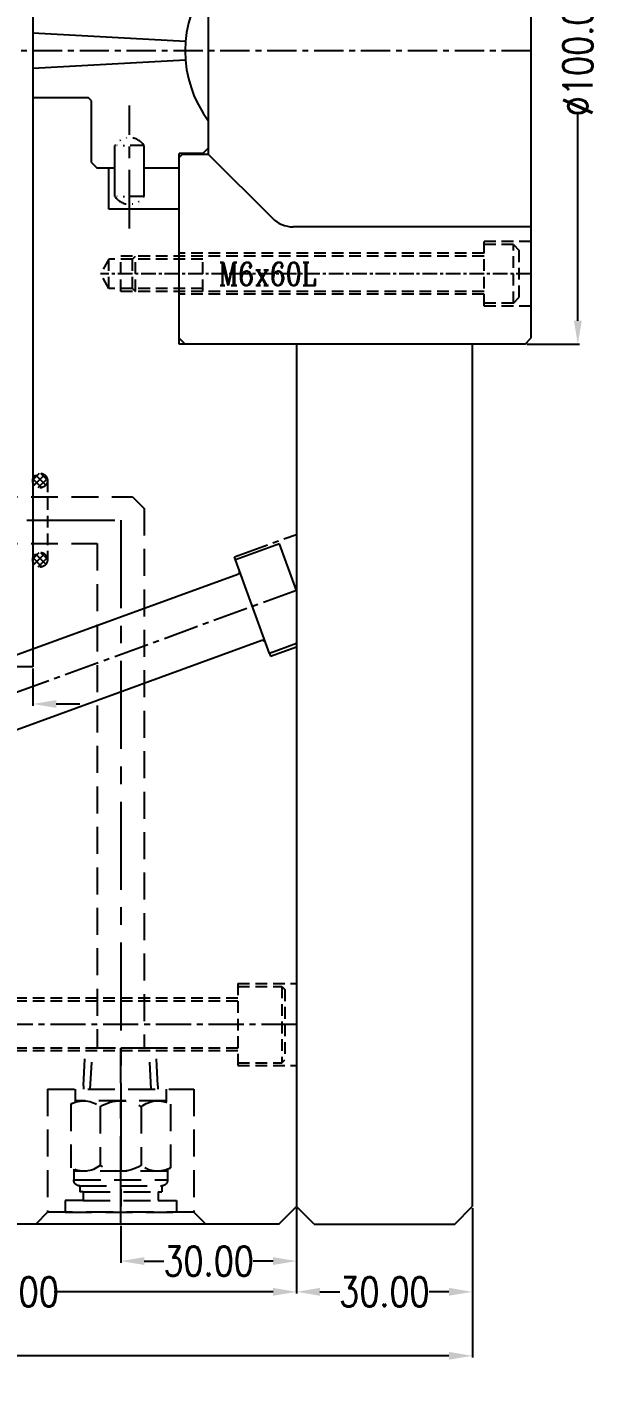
# Model space of a CAD drawing. Header units: millimetres. Extents: x 29875 to 31218, y -21313 to -20364.
# Drawn here: x 30221.7 to 30319, y -20843 to -20613.2 of the extents above; entities that cross this region are included whole.
import ezdxf

# ---------------------------------------------------------------- set-up
doc = ezdxf.new("R2010")
doc.units = ezdxf.units.MM
doc.header["$LTSCALE"] = 8
for name, pattern in [('CENTER', [2, 1.25, -0.25, 0.25, -0.25]), ('CENTER2', [1.125, 0.75, -0.125, 0.125, -0.125]), ('HIDDEN', [0.375, 0.25, -0.125]), ('PHANTOM2', [0.69, 0.3, -0.13, 0, -0.13, 0, -0.13])]:
    doc.linetypes.add(name, pattern=pattern)
doc.layers.get('DEFPOINTS').update_dxf_attribs({"color": 6})
for name, color, linetype in [('Cav-cor', 30, 'Continuous'), ('CL', 1, 'Continuous'), ('PIN', 5, 'Continuous'), ('Ru', 8, 'Continuous'), ('SCREW', 52, 'HIDDEN'), ('WT', 4, 'Continuous')]:
    doc.layers.add(name, color=color, linetype=linetype)
doc.layers.add('dim', color=3, linetype='Continuous', lineweight=15)
doc.styles.add('ROMANC', font='RomanC.ttf', dxfattribs={"width": 0.8, "height": 7})
doc.styles.get("Standard").update_dxf_attribs({"font": 'txt.shx', "width": 0.8, "bigfont": 'chineset.shx'})
doc.dimstyles.new('ISO-25', dxfattribs={"dimtxt": 5, "dimasz": 4, "dimexe": 0.3, "dimexo": 0.3, "dimtad": 0, "dimzin": 1, "dimdsep": 46, "dimtxsty": 'Standard', "dimcen": 0, "dimclrd": 3, "dimclre": 3, "dimclrt": 3, "dimazin": 0, "dimtfac": 1, "dimtofl": 0, "dimtmove": 0, "dimatfit": 0, "dimfxl": 0, "dimarcsym": 0})

# ---------------------------------------------------------------- blocks, each defined once
blk = doc.blocks.new('*D26977')
at = {"layer": 'DEFPOINTS', "color": 0}
for p in [(30306.71, -20567.24), (30306.71, -20667.24), (30315.71, -20667.24)]:
    blk.add_point(p, dxfattribs=at)
at = {"layer": 'dim', "color": 3, "lineweight": -2}
for p, q in [((30307.01, -20567.24), (30316.01, -20567.24)), ((30315.71, -20571.24), (30315.71, -20606.61)), ((30315.71, -20663.24), (30315.71, -20627.86)), ((30307.01, -20667.24), (30316.01, -20667.24))]:
    blk.add_line(p, q, dxfattribs=at)
at = {"layer": 'dim', "color": 3}
for points in [[(30316.38, -20571.24), (30315.04, -20571.24), (30315.71, -20567.24)], [(30315.04, -20663.24), (30316.38, -20663.24), (30315.71, -20667.24)]]:
    blk.add_solid(points, dxfattribs=at)
at = {"layer": 'dim', "color": 3, "insert": (30315.71, -20617.24), "char_height": 5, "attachment_point": 5, "rotation": 90}
blk.add_mtext('%%c100.00', dxfattribs=at)
blk = doc.blocks.new('*D26981')
at = {"layer": 'DEFPOINTS', "color": 0}
for p in [(30167.71, -20814.24), (30267.71, -20814.24), (30267.71, -20828.8)]:
    blk.add_point(p, dxfattribs=at)
at = {"layer": 'dim', "color": 3, "lineweight": -2}
for p, q in [((30167.71, -20814.54), (30167.71, -20829.1)), ((30267.71, -20814.54), (30267.71, -20829.1)), ((30171.71, -20828.8), (30209.08, -20828.8)), ((30263.71, -20828.8), (30226.33, -20828.8))]:
    blk.add_line(p, q, dxfattribs=at)
at = {"layer": 'dim', "color": 3}
for points in [[(30171.71, -20828.13), (30171.71, -20829.47), (30167.71, -20828.8)], [(30263.71, -20829.47), (30263.71, -20828.13), (30267.71, -20828.8)]]:
    blk.add_solid(points, dxfattribs=at)
at = {"layer": 'dim', "color": 3, "insert": (30217.71, -20828.8), "char_height": 5, "attachment_point": 5}
blk.add_mtext('100.00', dxfattribs=at)
blk = doc.blocks.new('*D26985')
at = {"layer": 'DEFPOINTS', "color": 0}
for p in [(29926.71, -20814.24), (30297.71, -20814.24), (30297.71, -20839.71)]:
    blk.add_point(p, dxfattribs=at)
at = {"layer": 'dim', "color": 3, "lineweight": -2}
for p, q in [((29926.71, -20814.54), (29926.71, -20840.01)), ((30297.71, -20814.54), (30297.71, -20840.01)), ((29930.71, -20839.71), (30072.91, -20839.71)), ((30293.71, -20839.71), (30091.5, -20839.71))]:
    blk.add_line(p, q, dxfattribs=at)
at = {"layer": 'dim', "color": 3}
for points in [[(29930.71, -20839.04), (29930.71, -20840.37), (29926.71, -20839.71)], [(30293.71, -20840.37), (30293.71, -20839.04), (30297.71, -20839.71)]]:
    blk.add_solid(points, dxfattribs=at)
at = {"layer": 'dim', "color": 3, "insert": (30082.21, -20839.71), "char_height": 5, "attachment_point": 5}
blk.add_mtext('371.00', dxfattribs=at)
blk = doc.blocks.new('*D27081')
at = {"layer": 'DEFPOINTS', "color": 0}
for p in [(30116.71, -20722.24), (30222.71, -20722.24), (30161.36, -20730.54), (30191.71, -20754.24), (30132.71, -20778.08)]:
    blk.add_point(p, dxfattribs=at)
at = {"layer": 'dim', "color": 3, "lineweight": -2}
for start, end in [(182.0861, 186.1485), (195.8515, 199.9139)]:
    blk.add_arc((30270.91, -20722.24), 109.87, start, end, dxfattribs=at)
at = {"layer": 'dim', "color": 3}
for points in [[(30161.78, -20726.23), (30160.45, -20726.25), (30161.04, -20722.24)], [(30166.99, -20759.9), (30168.23, -20759.42), (30169.04, -20763.4)]]:
    blk.add_solid(points, dxfattribs=at)
at = {"layer": 'dim', "color": 3, "insert": (30163.06, -20743.2), "char_height": 5, "attachment_point": 5, "rotation": 281}
blk.add_mtext('22.00%%d', dxfattribs=at)
blk = doc.blocks.new('*D27096')
at = {"layer": 'DEFPOINTS', "color": 0}
for p in [(30267.71, -20814.24), (30297.71, -20814.24), (30267.71, -20828.8)]:
    blk.add_point(p, dxfattribs=at)
at = {"layer": 'dim', "color": 3, "lineweight": -2}
for p, q in [((30267.71, -20814.54), (30267.71, -20829.1)), ((30297.71, -20814.54), (30297.71, -20829.1)), ((30271.71, -20828.8), (30275.08, -20828.8)), ((30293.71, -20828.8), (30290.33, -20828.8))]:
    blk.add_line(p, q, dxfattribs=at)
at = {"layer": 'dim', "color": 3}
for points in [[(30271.71, -20828.13), (30271.71, -20829.47), (30267.71, -20828.8)], [(30293.71, -20829.47), (30293.71, -20828.13), (30297.71, -20828.8)]]:
    blk.add_solid(points, dxfattribs=at)
at = {"layer": 'dim', "color": 3, "insert": (30282.71, -20828.8), "char_height": 5, "attachment_point": 5}
blk.add_mtext('30.00', dxfattribs=at)
blk = doc.blocks.new('20150513.134757')
at = {"layer": 'WT', "linetype": 'HIDDEN'}
h = blk.add_hatch(dxfattribs=at)
h.set_pattern_fill('ANSI37', color=125, scale=0.25, angle=180, style=0)
h.set_pattern_definition([(135, (36119.48756, -17509.4995), (0.561266008, 0.561266008), []), (45, (36119.48756, -17509.4995), (0.561266008, -0.561266008), [])])
h.paths.add_polyline_path([(-8, 1.25, -1), (-5.5, 1.25, -1)])
h.paths.add_polyline_path([(5.5, 1.25, -1), (8, 1.25, -1)])
at = {"layer": 'WT', "color": 125, "linetype": 'HIDDEN'}
for p, q in [((-6.75, 2.5), (6.75, 2.5)), ((-6.75, 0), (6.75, 0))]:
    blk.add_line(p, q, dxfattribs=at)
for centre in [(-6.75, 1.25), (6.75, 1.25)]:
    blk.add_circle(centre, 1.25, dxfattribs=at)
blk = doc.blocks.new('*D27698')
at = {"layer": 'DEFPOINTS', "color": 0}
for p in [(30267.71, -20814.24), (30237.71, -20817.24), (30267.71, -20823.56)]:
    blk.add_point(p, dxfattribs=at)
at = {"layer": 'dim', "color": 3, "lineweight": -2}
for p, q in [((30267.71, -20814.54), (30267.71, -20823.86)), ((30237.71, -20817.54), (30237.71, -20823.86)), ((30241.71, -20823.56), (30245.08, -20823.56)), ((30263.71, -20823.56), (30260.33, -20823.56))]:
    blk.add_line(p, q, dxfattribs=at)
at = {"layer": 'dim', "color": 3}
for points in [[(30241.71, -20822.89), (30241.71, -20824.22), (30237.71, -20823.56)], [(30263.71, -20824.22), (30263.71, -20822.89), (30267.71, -20823.56)]]:
    blk.add_solid(points, dxfattribs=at)
at = {"layer": 'dim', "color": 3, "insert": (30252.71, -20823.56), "char_height": 5, "attachment_point": 5}
blk.add_mtext('30.00', dxfattribs=at)
blk = doc.blocks.new('*D27699')
at = {"layer": 'DEFPOINTS', "color": 0}
for p in [(30197.71, -20722.24), (30222.71, -20722.24), (30197.71, -20728.58)]:
    blk.add_point(p, dxfattribs=at)
at = {"layer": 'dim', "color": 3, "lineweight": -2}
for p, q in [((30197.71, -20722.54), (30197.71, -20728.88)), ((30222.71, -20722.54), (30222.71, -20728.88)), ((30193.71, -20728.58), (30189.71, -20728.58)), ((30226.71, -20728.58), (30230.71, -20728.58))]:
    blk.add_line(p, q, dxfattribs=at)
at = {"layer": 'dim', "color": 3}
for points in [[(30193.71, -20729.25), (30193.71, -20727.91), (30197.71, -20728.58)], [(30226.71, -20727.91), (30226.71, -20729.25), (30222.71, -20728.58)]]:
    blk.add_solid(points, dxfattribs=at)
at = {"layer": 'dim', "color": 3, "insert": (30181.75, -20728.58), "char_height": 5, "attachment_point": 5}
blk.add_mtext('25.00', dxfattribs=at)
blk = doc.blocks.new('20160903.151524')
at = {"layer": 'WT', "color": 125, "linetype": 'HIDDEN', "ltscale": 2.3}
for p, q in [((-6.35, 23.56), (-6.01, 30)), ((-6.01, 30), (6.01, 30)), ((-5.19, 23), (-4.82, 30)), ((5.19, 23), (4.82, 30)), ((6.35, 23.56), (6.01, 30)), ((12.5, 23), (-12.5, 23)), ((-12.5, 23), (-12.5, 2)), ((-7.75, 23), (-7.75, 20.77)), ((-6.35, 23.56), (-6.35, 23)), ((6.35, 23.56), (6.35, 23)), ((7.75, 23), (7.75, 20.77)), ((12.5, 23), (12.5, 2)), ((-7.75, 21), (7.75, 21)), ((-8.5, 20.43), (-8.5, 9.57)), ((-3.5, 20.01), (-3.5, 9.99)), ((3.5, 20.01), (3.5, 9.99)), ((8.5, 20.43), (8.5, 9.57)), ((-8, 9.33), (-8, 7.51)), ((8, 9.33), (8, 7.51)), ((-8, 9), (8, 9)), ((8, 7.51), (-8, 7.51)), ((7, 6.51), (-7, 6.51)), ((-7, 6.51), (-7, 5.51)), ((-6.4, 5.51), (-7, 5.51)), ((-6.4, 5.51), (-7, 5.51)), ((6.4, 5.51), (-6.4, 5.51)), ((-6.4, 5.51), (-6.4, 4.01)), ((6.4, 5.51), (6.4, 4.01)), ((6.4, 5.51), (7, 5.51)), ((6.4, 5.51), (7, 5.51)), ((7, 6.51), (7, 5.51)), ((-9.5, 4.01), (-9.5, 2)), ((-6.4, 4.01), (-9.5, 4.01)), ((6.4, 4.01), (-6.4, 4.01)), ((6.4, 4.01), (9.5, 4.01)), ((9.5, 4.01), (9.5, 2)), ((-12.5, 2), (-14.5, 0)), ((-14.5, 0), (14.5, 0)), ((-12.5, 2), (12.5, 2)), ((9.5, 2), (-9.5, 2)), ((12.5, 2), (14.5, 0))]:
    blk.add_line(p, q, dxfattribs=at)
at = {"layer": 'WT', "color": 125, "linetype": 'CENTER', "ltscale": 1.5}
blk.add_line((0, 0), (0, 30), dxfattribs=at)
at = {"layer": 'WT', "color": 125, "linetype": 'HIDDEN', "ltscale": 2.3}
for centre, radius, start, end in [((-6.32, 16.53), 4.47, 50.9817, 119.248), ((0, 14.34), 6.66, 58.3016, 121.6984), ((6.32, 16.53), 4.47, 60.752, 129.0183), ((-6.32, 13.47), 4.47, 240.752, 309.0183), ((0, 15.66), 6.66, 238.3016, 301.6984), ((6.32, 13.47), 4.47, 230.9817, 299.248), ((-7, 7.51), 1, 180, 270), ((7, 7.51), 1, 270, 0)]:
    blk.add_arc(centre, radius, start, end, dxfattribs=at)

msp = doc.modelspace()

# ---------------------------------------------------------------- linework, layer by layer
at = {"linetype": 'Continuous'}
for p, q in [((30307.706, -20568.239), (30307.706, -20666.239)), ((30252.706, -20634.889), (30252.706, -20599.589)), ((30232.206, -20625.239), (30222.706, -20625.239)), ((30236.706, -20642.039), (30236.706, -20633.38)), ((30241.706, -20642.039), (30241.706, -20633.38)), ((30251.706, -20634.739), (30252.706, -20633.739)), ((30251.706, -20634.739), (30247.706, -20634.739)), ((30252.706, -20634.889), (30248.206, -20634.889)), ((30252.706, -20634.889), (30263.592, -20645.774)), ((30236.706, -20637.239), (30233.706, -20637.239)), ((30235.706, -20644.239), (30235.706, -20637.239)), ((30247.706, -20637.239), (30241.706, -20637.239)), ((30247.706, -20644.239), (30235.706, -20644.239)), ((30307.706, -20647.239), (30267.127, -20647.239)), ((30248.706, -20667.239), (30247.706, -20666.239)), ((30306.706, -20667.239), (30307.706, -20666.239)), ((30306.706, -20667.239), (30247.706, -20667.239)), ((30267.706, -20667.239), (30267.706, -20814.239)), ((30297.706, -20667.239), (30297.706, -20814.239)), ((30264.706, -20817.239), (30267.706, -20814.239)), ((30270.706, -20817.239), (30267.706, -20814.239)), ((30294.706, -20817.239), (30297.706, -20814.239)), ((30264.706, -20817.239), (30170.706, -20817.239)), ((30270.706, -20817.239), (30294.706, -20817.239))]:
    msp.add_line(p, q, dxfattribs=at)
for p, q in [((30232.706, -20625.739), (30232.206, -20625.239)), ((30232.706, -20636.239), (30232.706, -20625.739)), ((30232.706, -20636.239), (30233.706, -20637.239)), ((30247.706, -20667.239), (30247.706, -20634.739)), ((30248.206, -20634.889), (30247.706, -20635.389))]:
    msp.add_line(p, q)
at = {"linetype": 'CENTER'}
msp.add_line((30239.206, -20647.541), (30239.206, -20626.566), dxfattribs=at)
at = {"linetype": 'PHANTOM2'}
for p, q in [((30241.706, -20633.38), (30236.706, -20633.38)), ((30241.706, -20642.039), (30236.706, -20642.039))]:
    msp.add_line(p, q, dxfattribs=at)
at = {"linetype": 'HIDDEN'}
for p, q in [((30307.706, -20649.739), (30299.706, -20649.739)), ((30299.706, -20651.739), (30247.706, -20651.739)), ((30299.706, -20658.739), (30247.706, -20658.739)), ((30307.706, -20660.739), (30299.706, -20660.739)), ((30257.706, -20776.239), (30257.706, -20790.239)), ((30257.706, -20776.239), (30267.706, -20776.239)), ((30257.706, -20778.739), (30182.706, -20778.739)), ((30257.706, -20787.739), (30182.706, -20787.739)), ((30257.706, -20790.239), (30267.706, -20790.239))]:
    msp.add_line(p, q, dxfattribs=at)
at = {"linetype": 'Continuous'}
for centre, radius, start, end in [((30268.706, -20617.239), 20, 143.1301, 216.8699), ((30267.127, -20642.239), 5, 225, 270)]:
    msp.add_arc(centre, radius, start, end, dxfattribs=at)
at = {"color": 7, "linetype": 'PHANTOM2'}
for centre, start, end in [((30239.206, -20635.039), 33.55731, 146.44269), ((30239.206, -20640.38), 213.55731, 326.44269)]:
    msp.add_arc(centre, 3, start, end, dxfattribs=at)
at = {"layer": 'Cav-cor', "color": 241}
for p, q in [((30222.706, -20512.239), (30222.706, -20722.239)), ((30222.706, -20722.239), (30116.706, -20722.239))]:
    msp.add_line(p, q, dxfattribs=at)
at = {"layer": 'CL', "color": 7, "linetype": 'CENTER', "ltscale": 0.5}
msp.add_line((30307.706, -20617.239), (29926.706, -20617.239), dxfattribs=at)
at = {"layer": 'PIN', "linetype": 'CENTER2'}
for p, q in [((30257.11, -20703.518), (30267.706, -20699.661)), ((30257.281, -20703.987), (30257.11, -20703.518)), ((30267.706, -20709.239), (30141.706, -20755.099)), ((30263.267, -20720.432), (30267.706, -20718.816)), ((30263.096, -20719.962), (30263.267, -20720.432))]:
    msp.add_line(p, q, dxfattribs=at)
at = {"layer": 'PIN'}
for p, q in [((30264.799, -20701.251), (30257.281, -20703.987)), ((30267.706, -20709.239), (30264.799, -20701.251)), ((30263.096, -20719.962), (30257.281, -20703.987)), ((30257.667, -20706.508), (30144.746, -20747.608)), ((30261.771, -20717.784), (30148.85, -20758.884)), ((30267.706, -20718.284), (30263.096, -20719.962))]:
    msp.add_line(p, q, dxfattribs=at)
for centre, start, end in [((30257.496, -20706.038), 290, 20), ((30261.942, -20718.254), 20, 110)]:
    msp.add_arc(centre, 0.5, start, end, dxfattribs=at)
at = {"layer": 'Ru'}
for points in [[(30248.77, -20615.639), (30222.706, -20614.239)], [(30248.77, -20618.839), (30222.706, -20620.239)]]:
    msp.add_lwpolyline(points, dxfattribs=at)
at = {"layer": 'SCREW'}
for p, q in [((30299.706, -20660.739), (30299.706, -20649.739)), ((30304.706, -20650.239), (30299.706, -20650.239)), ((30304.706, -20660.239), (30304.706, -20650.239)), ((30304.706, -20650.239), (30305.706, -20651.239)), ((30299.706, -20652.239), (30237.706, -20652.239)), ((30237.706, -20658.239), (30237.706, -20652.239)), ((30239.706, -20652.739), (30240.206, -20652.239)), ((30240.206, -20658.239), (30240.206, -20652.239)), ((30251.706, -20658.239), (30251.706, -20652.239)), ((30305.706, -20659.239), (30305.706, -20651.239)), ((30235.706, -20652.739), (30234.263, -20655.239)), ((30235.706, -20657.739), (30235.706, -20652.739)), ((30251.706, -20652.739), (30235.706, -20652.739)), ((30239.706, -20657.739), (30239.706, -20652.739)), ((30235.706, -20657.739), (30234.263, -20655.239)), ((30251.706, -20657.739), (30235.706, -20657.739)), ((30299.706, -20658.239), (30237.706, -20658.239)), ((30239.706, -20657.739), (30240.206, -20658.239)), ((30304.706, -20660.239), (30299.706, -20660.239)), ((30257.706, -20776.739), (30265.206, -20776.739)), ((30265.206, -20776.739), (30265.706, -20777.239)), ((30265.206, -20776.739), (30265.206, -20789.739)), ((30265.706, -20777.239), (30265.706, -20789.239)), ((30257.706, -20779.239), (30171.206, -20779.239)), ((30257.706, -20787.239), (30171.206, -20787.239)), ((30257.706, -20789.739), (30265.206, -20789.739)), ((30265.206, -20789.739), (30265.706, -20789.239))]:
    msp.add_line(p, q, dxfattribs=at)
at = {"layer": 'SCREW', "linetype": 'CENTER', "ltscale": 0.25}
msp.add_line((30307.706, -20655.239), (30234.263, -20655.239), dxfattribs=at)
at = {"layer": 'SCREW', "linetype": 'Continuous'}
msp.add_line((30304.706, -20660.239), (30305.706, -20659.239), dxfattribs=at)
at = {"layer": 'SCREW', "linetype": 'CENTER2'}
msp.add_line((30267.706, -20783.239), (30167.758, -20783.239), dxfattribs=at)
at = {"layer": 'WT', "color": 125, "linetype": 'HIDDEN', "ltscale": 2.3}
for p, q in [((30201.706, -20693.239), (30239.706, -20693.239)), ((30239.706, -20693.239), (30241.706, -20695.239)), ((30241.706, -20695.239), (30241.706, -20787.239)), ((30201.706, -20701.239), (30233.706, -20701.239)), ((30233.706, -20701.239), (30233.706, -20787.239))]:
    msp.add_line(p, q, dxfattribs=at)
at = {"layer": 'WT', "color": 125, "linetype": 'CENTER', "ltscale": 1.5}
for p, q in [((30197.706, -20697.239), (30237.706, -20697.239)), ((30237.706, -20697.239), (30237.706, -20817.239))]:
    msp.add_line(p, q, dxfattribs=at)

# ---------------------------------------------------------------- block references
at = {"layer": 'WT', "color": 125, "linetype": 'HIDDEN', "ltscale": 2.3, "rotation": -90.00000000000001}
msp.add_blockref('20150513.134757', (30222.706, -20697.239), dxfattribs=at)
at = {"layer": 'WT', "xscale": -1}
msp.add_blockref('20160903.151524', (30237.706, -20817.239), dxfattribs=at)

# ---------------------------------------------------------------- texts
at = {"layer": 'dim', "style": 'ROMANC', "width": 0.8}
msp.add_text('M6x60L', height=3.9343, dxfattribs=at).set_placement((30254.413, -20657.236))

# ---------------------------------------------------------------- dimensions: what is measured, and where the dimension line sits
at = {"layer": 'dim'}
dim = msp.add_linear_dim(base=(30315.71, -20667.239), p1=(30306.706, -20567.239), p2=(30306.706, -20667.239), angle=270, text='%%c<>', dimstyle='ISO-25', dxfattribs=at)
dim.commit()
dim.dimension.update_dxf_attribs({"geometry": '*D26977', "text_midpoint": (30315.71, -20617.239), "dimtype": 160})
dim = msp.add_angular_dim_2l(base=(30161.357, -20730.539), line1=((30222.706, -20722.239), (30116.706, -20722.239)), line2=((30191.706, -20754.239), (30132.706, -20778.076)), dimstyle='ISO-25', dxfattribs=at)
dim.commit()
dim.dimension.update_dxf_attribs({"geometry": '*D27081', "text_midpoint": (30163.061, -20743.202)})
for base, p1, p2, picture, middle in [((30197.706, -20728.58), (30222.706, -20722.239), (30197.706, -20722.239), '*D27699', (30181.748, -20728.58)), ((30267.706, -20828.8), (30167.706, -20814.239), (30267.706, -20814.239), '*D26981', (30217.706, -20828.8)), ((30267.706, -20823.557), (30237.706, -20817.239), (30267.706, -20814.239), '*D27698', (30252.706, -20823.557)), ((30267.706, -20828.8), (30297.706, -20814.239), (30267.706, -20814.239), '*D27096', (30282.706, -20828.8))]:
    dim = msp.add_linear_dim(base=base, p1=p1, p2=p2, dimstyle='ISO-25', dxfattribs=at)
    dim.commit()
    dim.dimension.update_dxf_attribs({"geometry": picture, "text_midpoint": middle})
dim = msp.add_linear_dim(base=(30297.706, -20839.706), p1=(29926.706, -20814.239), p2=(30297.706, -20814.239), dimstyle='ISO-25', dxfattribs=at)
dim.commit()
dim.dimension.update_dxf_attribs({"geometry": '*D26985', "text_midpoint": (30082.206, -20839.706), "dimtype": 160})

doc.saveas('drawing.dxf')
